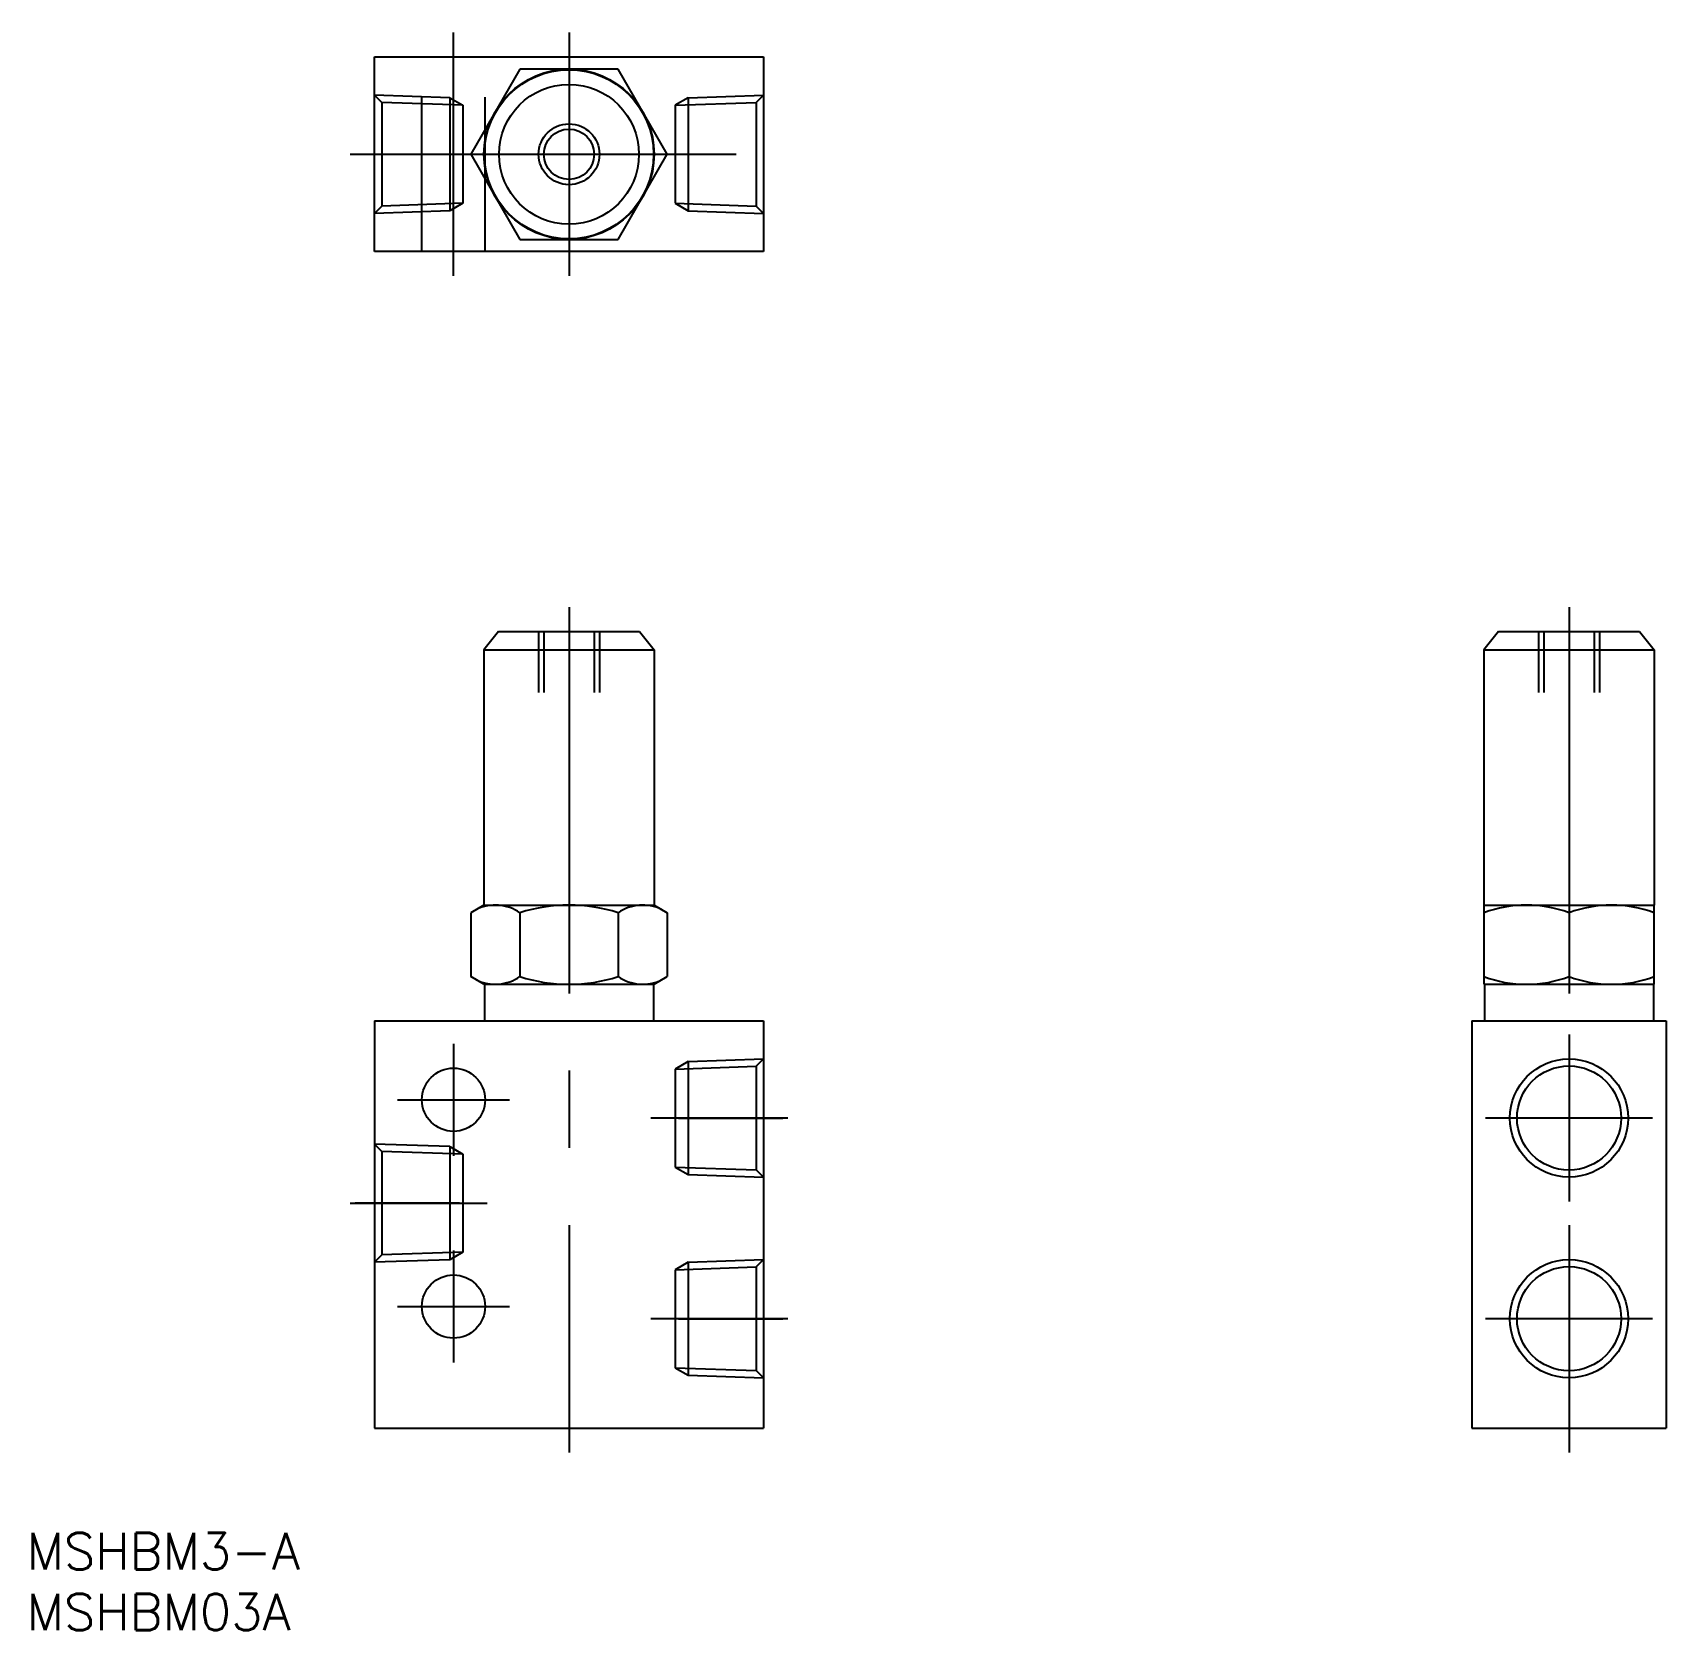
# Model space of a CAD drawing. Extents: x -44 to 90, y -17 to 115.
import ezdxf

# ---------------------------------------------------------------- set-up
doc = ezdxf.new("R2010")
doc.units = 0
doc.linetypes.add('CENTER', pattern=[50.8, 31.75, -6.35, 6.35, -6.35])
doc.linetypes.add('DASHED', pattern=[19.05, 12.7, -6.35])
doc.layers.get('0').update_dxf_attribs({"linetype": 'CONTINUOUS'})
doc.layers.add('CENTER', color=1, linetype='CENTER')
doc.styles.get("Standard").update_dxf_attribs({"font": 'txt.shx', "height": 3, "bigfont": 'bigfont.shx'})

# ---------------------------------------------------------------- blocks, each defined once
blk = doc.blocks.new('*U10')
at = {"color": 7, "linetype": 'CONTINUOUS'}
blk.add_text('MSHBM3-A', height=3, dxfattribs=at).set_placement((-44.63, -11.62))
blk = doc.blocks.new('*U11')
at = {"color": 7, "linetype": 'CONTINUOUS'}
blk.add_text('MSHBM03A', height=3, dxfattribs=at).set_placement((-44.63, -16.62))

msp = doc.modelspace()

# ---------------------------------------------------------------- linework, layer by layer
at = {"color": 7, "linetype": 'CONTINUOUS'}
for p, q in [((-16, 112.74), (16, 112.74)), ((-16, 96.74), (-16, 112.74)), ((-4.04, 111.74), (-8.08, 104.74)), ((4.04, 111.74), (-4.04, 111.74)), ((8.08, 104.74), (4.04, 111.74)), ((16, 112.74), (16, 96.74)), ((-8.08, 104.74), (-4.04, 97.74)), ((4.04, 97.74), (8.08, 104.74)), ((-4.04, 97.74), (4.04, 97.74)), ((16, 96.74), (-16, 96.74)), ((-5.8, 65.5), (-7, 64)), ((-5.8, 65.5), (5.8, 65.5)), ((5.8, 65.5), (7, 64)), ((76.46, 65.5), (75.26, 64)), ((76.46, 65.5), (88.06, 65.5)), ((88.06, 65.5), (89.26, 64)), ((-7, 64), (-7, 43)), ((-7, 64), (7, 64)), ((7, 64), (7, 43)), ((75.26, 64), (75.26, 43)), ((75.26, 64), (89.26, 64)), ((89.26, 64), (89.26, 43)), ((-7, 43), (-8.08, 42.37)), ((-8.08, 42.37), (-8.08, 37.13)), ((-7, 43), (7, 43)), ((-4.04, 42.37), (-4.04, 37.13)), ((4.04, 42.37), (4.04, 37.13)), ((7, 43), (8.08, 42.37)), ((8.08, 42.37), (8.08, 37.13)), ((75.26, 43), (89.26, 43)), ((75.26, 43), (75.26, 36.5)), ((78.76, 43), (85.76, 43)), ((82.26, 42.37), (82.26, 37.13)), ((89.26, 36.5), (89.26, 43)), ((-7, 36.5), (-8.08, 37.13)), ((-7, 36.5), (7, 36.5)), ((-6.95, 36.5), (-6.95, 33.5)), ((6.95, 36.5), (6.95, 33.5)), ((7, 36.5), (8.08, 37.13)), ((75.26, 36.5), (89.26, 36.5)), ((75.31, 36.5), (75.31, 33.5)), ((89.21, 36.5), (89.21, 33.5)), ((-16, 33.5), (-16, 0)), ((-16, 33.5), (0, 33.5)), ((-6.95, 33.5), (6.95, 33.5)), ((0, 33.5), (16, 33.5)), ((16, 33.5), (16, 0)), ((74.26, 33.5), (74.26, 0)), ((74.26, 33.5), (82.26, 33.5)), ((75.31, 33.5), (89.21, 33.5)), ((82.26, 33.5), (90.26, 33.5)), ((90.26, 33.5), (90.26, 0)), ((-16, 0), (0, 0)), ((0, 0), (16, 0)), ((74.26, 0), (82.26, 0)), ((82.26, 0), (90.26, 0))]:
    msp.add_line(p, q, dxfattribs=at)
at = {"color": 3, "linetype": 'DASHED'}
for p, q in [((-12.1, 96.74), (-12.1, 112.74)), ((-6.9, 96.74), (-6.9, 112.74)), ((-9.8, 109.38), (-16, 109.6)), ((-15.4, 109), (-16, 109.6)), ((-8.73, 108.77), (-15.4, 109)), ((-15.4, 109), (-15.4, 100.48)), ((-9.8, 109.38), (-8.73, 108.77)), ((-9.8, 109.38), (-9.8, 100.09)), ((9.8, 109.38), (8.73, 108.77)), ((8.73, 108.77), (15.4, 109)), ((9.8, 109.38), (16, 109.6)), ((9.8, 109.38), (9.8, 100.09)), ((15.4, 109), (16, 109.6)), ((15.4, 109), (15.4, 100.48)), ((-8.73, 108.77), (-8.73, 100.71)), ((8.73, 108.77), (8.73, 100.71)), ((-15.4, 100.48), (-16, 99.87)), ((-9.8, 100.09), (-16, 99.87)), ((-8.73, 100.71), (-15.4, 100.48)), ((-8.73, 100.71), (-9.8, 100.09)), ((8.73, 100.71), (15.4, 100.48)), ((8.73, 100.71), (9.8, 100.09)), ((9.8, 100.09), (16, 99.87)), ((15.4, 100.48), (16, 99.87)), ((-2.5, 65.5), (-2.5, 60.5)), ((-2.07, 65.5), (-2.07, 60.5)), ((2.07, 65.5), (2.07, 60.5)), ((2.5, 65.5), (2.5, 60.5)), ((79.76, 65.5), (79.76, 60.5)), ((80.2, 65.5), (80.2, 60.5)), ((84.33, 65.5), (84.33, 60.5)), ((84.76, 65.5), (84.76, 60.5)), ((9.8, 30.15), (8.73, 29.53)), ((8.73, 29.53), (15.4, 29.76)), ((9.8, 30.15), (16, 30.36)), ((9.8, 30.15), (9.8, 20.85)), ((15.4, 29.76), (16, 30.36)), ((15.4, 29.76), (15.4, 21.24)), ((8.73, 29.53), (8.73, 21.47)), ((-9.8, 23.15), (-16, 23.36)), ((-15.4, 22.76), (-16, 23.36)), ((-9.8, 23.15), (-9.8, 13.85)), ((-8.73, 22.53), (-15.4, 22.76)), ((-15.4, 22.76), (-15.4, 14.24)), ((-8.73, 22.53), (-8.73, 14.47)), ((8.73, 21.47), (15.4, 21.24)), ((8.73, 21.47), (9.8, 20.85)), ((9.8, 20.85), (16, 20.64)), ((15.4, 21.24), (16, 20.64)), ((-15.4, 14.24), (-16, 13.64)), ((-9.8, 13.85), (-16, 13.64)), ((-8.73, 14.47), (-15.4, 14.24)), ((9.8, 13.65), (8.73, 13.03)), ((9.8, 13.65), (16, 13.86)), ((9.8, 13.65), (9.8, 4.35)), ((15.4, 13.26), (16, 13.86)), ((8.73, 13.03), (15.4, 13.26)), ((8.73, 13.03), (8.73, 4.97)), ((15.4, 13.26), (15.4, 4.74)), ((8.73, 4.97), (15.4, 4.74)), ((8.73, 4.97), (9.8, 4.35)), ((9.8, 4.35), (16, 4.14)), ((15.4, 4.74), (16, 4.14))]:
    msp.add_line(p, q, dxfattribs=at)
at = {"color": 3, "linetype": 'CONTINUOUS'}
for p, q in [((-9.8, 23.15), (-8.73, 22.53)), ((-8.73, 14.47), (-9.8, 13.85))]:
    msp.add_line(p, q, dxfattribs=at)
at = {"color": 7, "linetype": 'CONTINUOUS'}
for centre, radius in [((0, 104.74), 7), ((0, 104.74), 6.95), ((0, 104.74), 5.75), ((0, 104.74), 2.07), ((-9.5, 27), 2.6), ((82.26, 25.5), 4.28), ((-9.5, 10), 2.6), ((82.26, 9), 4.28)]:
    msp.add_circle(centre, radius, dxfattribs=at)
at = {"color": 3, "linetype": 'CONTINUOUS'}
for centre, radius in [((0, 104.74), 2.5), ((82.26, 25.5), 4.86), ((82.26, 9), 4.86)]:
    msp.add_circle(centre, radius, dxfattribs=at)
at = {"color": 7, "linetype": 'CONTINUOUS'}
for centre, radius, start, end in [((-6.06, 39.42), 3.58, 55.6158, 115.6158), ((0, 29.63), 13.37, 72.412, 107.588), ((6.06, 39.42), 3.58, 64.3842, 124.3842), ((78.76, 32.88), 10.12, 69.7742, 110.2258), ((85.76, 32.88), 10.12, 69.7742, 110.2258), ((-6.06, 40.08), 3.58, 244.3842, 304.3842), ((0, 49.87), 13.37, 252.412, 287.588), ((6.06, 40.08), 3.58, 235.6158, 295.6158), ((78.76, 46.62), 10.12, 249.7742, 290.2258), ((85.76, 46.62), 10.12, 249.7742, 290.2258)]:
    msp.add_arc(centre, radius, start, end, dxfattribs=at)
at = {"layer": 'CENTER', "color": 1, "linetype": 'CENTER'}
for p, q in [((-9.5, 94.74), (-9.5, 114.74)), ((0, 114.74), (0, 94.74)), ((-17.99, 104.74), (17.99, 104.74)), ((0, 67.5), (0, -2)), ((82.26, 67.5), (82.26, -2)), ((82.26, 32.36), (82.26, 18.64)), ((-9.5, 31.6), (-9.5, 22.4)), ((-14.1, 27), (-4.9, 27)), ((18, 25.5), (6.73, 25.5)), ((9, 25.5), (17.6, 25.5)), ((89.13, 25.5), (75.4, 25.5)), ((-18, 18.5), (-6.73, 18.5)), ((-9, 18.5), (-17.6, 18.5)), ((82.26, 15.86), (82.26, 2.14)), ((-9.5, 14.6), (-9.5, 5.4)), ((-14.1, 10), (-4.9, 10)), ((18, 9), (6.73, 9)), ((9, 9), (17.6, 9)), ((89.13, 9), (75.4, 9))]:
    msp.add_line(p, q, dxfattribs=at)

# ---------------------------------------------------------------- block references
at = {"color": 7, "linetype": 'CONTINUOUS'}
for name in ['*U10', '*U11']:
    msp.add_blockref(name, (0, 0), dxfattribs=at)

doc.saveas('drawing.dxf')
